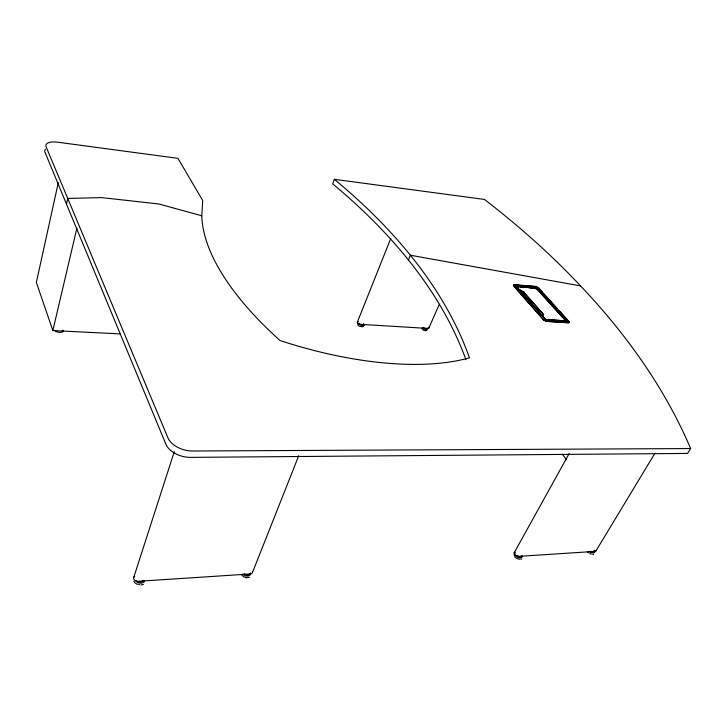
<?xml version="1.0" encoding="UTF-8"?>
<svg xmlns="http://www.w3.org/2000/svg" width="727" height="727" viewBox="0 0 727 727"><rect width="100%" height="100%" fill="white"/><g stroke="black" fill="none" stroke-linecap="round" stroke-linejoin="round"><path stroke-width="1.09" d="M465.934 359.729A1153.058 536.163 0.7 0 0 332.702 183.867L334.338 179.305A1159.656 534.918 0.9 0 1 469.469 357.811A232.794 98.563 19.9 0 1 279.995 340.518A324.66 134.749 24.7 0 1 201.77 215.765L202.724 200.525L177.933 158.332L57.606 142.192A14.94 5.97 14.7 0 0 46.155 146.89L168.001 437.99A20.047 11.941 17 0 0 192.501 451.004L690.65 448.559L687.615 453.43L190.383 457.374A19.974 11.995 16.9 0 1 165.974 444.388L45.019 152.27A14.903 6.007 14.6 0 1 45.565 149.18M542.624 316.018L542.815 316.072M542.869 313.719L523.622 292.263L519.796 289.909L523.676 292.136L542.869 313.719L543.151 314.891L543.233 314.291M250.452 572.967L250.315 574.921L247.616 576.175L243.999 575.321M536.117 289.037L536.344 288.192M144.473 581.2L144.6 580.509M143.628 580.446L141.074 582.054L138.012 581.373M545.114 319.18L515.87 285.92L545.95 319.853L545.659 320.28L545.786 319.426L565.969 320.834L566.006 321.37L565.851 320.907M58.333 182.468L36.35 282.43L52.844 330.567L120.237 333.893M66.475 204.069L67.738 198.471L101.535 197.59L158.85 203.978L201.77 215.765M52.844 330.567L76.853 228.278M54.707 330.258L56.315 331.685L59.85 332.521L62.686 331.803L63.013 330.531M133.723 577.474L174.262 451.731M252.469 572.522L298.733 455.711M357.339 322.17L390.744 238.501M408.401 259.975L410.373 255.222L580.564 285.902A1338.561 701.146 0.9 0 1 690.65 448.559M428.839 328.113L439.272 304.368M513.544 285.893L513.616 285.72A2.917 1.163 24.6 0 1 514.752 284.657L535.345 286.474A2.69 1.054 25 0 1 538.543 287.901L568.996 321.634A2.808 1.127 26 0 1 568.123 322.833L547.077 321.389A3.044 1.245 25.6 0 1 543.569 319.862L513.544 285.893A2.917 1.163 24.6 0 1 514.671 284.83L514.752 284.657M516.106 286.911L516.334 286.356L536.299 288.137L566.06 321.08L536.135 288.237M516.506 286.411L518.451 286.792M522.259 285.493L535.345 286.474M536.481 287.728L566.896 321.488L536.481 287.728L515.87 285.92M536.235 289.046L536.372 288.519M542.278 292.263L538.543 287.901M543.569 319.862L513.616 285.72M549.421 320.271L545.823 319.962L545.786 319.426M547.077 321.389L568.205 322.67A2.808 1.127 25.9 0 0 569.087 321.461M542.633 315.863L543.214 314.755M514.18 552.82L569.123 453.63M595.886 551.03L655.1 453.012M522.313 556.955L520.55 558.018L517.56 557.291L515.725 555.719M514.634 552.983L515.207 552.647M520.932 559.372L521.777 558.954M249.552 574.057L247.434 575.039L244.108 573.885M144.337 581.891L141.229 583.245L137.33 582.382L135.558 580.437M249.506 577.238L245.953 577.874M143.428 584.335L140.865 585.081M426.858 330.367L425.477 330.758L423.341 330.14L421.615 328.286M362.519 326.777L359.511 326.359L357.875 325.06L357.811 323.851M364.082 325.36L362.4 325.814L358.602 324.06M592.714 554.646L593.523 554.492M545.713 319.553L565.897 320.961M545.741 319.871L566.978 321.316M551.402 320.407L559.254 320.961M561.362 321.098L566.896 321.488M520.65 291.273L524.04 291.563M516.179 286.52L536.381 288.383M520.65 286.983L526.148 287.465M529.447 287.756L534.945 288.237M514.671 284.83L520.087 285.302M515.788 286.093L535.308 287.792M334.338 179.305L484.455 199.443A1327.275 691.059 1.1 0 1 580.564 285.902M137.885 584.081L139.657 584.472M245.717 577.274L243.509 576.756L241.309 574.521M519.56 559.227L516.833 558.554L514.589 556.646M589.624 553.692L591.342 554.128M590.433 552.465L593.241 553.183L594.777 552.193L594.295 550.612M423.832 328.949L426.176 329.631L427.685 329.204L427.531 328.24M137.085 584.308L134.922 582.809M519.732 290.037L519.442 289.864M422.741 327.314L425.995 328.94L427.14 328.359M422.487 327.913L423.387 328.604M590.269 551.293L592.968 552.256L594.168 551.475L593.923 550.648M589.206 551.457L589.815 551.966M587.407 551.857L588.516 552.774M516.97 555.655L520.287 557.046L521.577 555.773M242.791 574.094L243.4 574.703M543.805 293.944L556.782 308.212M559.072 310.729L568.996 321.634M516.07 286.111L546.15 320.044M562.244 454.193L566.46 459.546M133.913 581.155L134.459 582.173M522.068 555.846L522.195 556.4M514.752 553.529L514.989 554.646M514.162 554.619L514.38 555.628M364.009 324.36L364.054 325.024M363.482 323.706L363.555 324.751L362.237 325.105L360.301 324.569L358.874 323.188M363.246 325.96L363.282 326.568M428.694 327.195A2.326 1.054 23.5 0 1 427.767 328.422L360.547 324.351A2.408 1.136 21.9 0 1 357.675 323.024A2.408 1.136 21.9 0 1 358.166 321.607M596.113 550.23A2.981 1.572 31.7 0 1 594.995 551.384L518.369 556.4A3.081 1.745 30.4 0 1 514.725 554.674A3.081 1.745 30.4 0 1 514.861 552.193M134.677 576.411A3.69 2.608 14.6 0 0 134.059 579.537A3.69 2.608 14.6 0 0 138.148 581.309L250.288 573.957A3.471 2.363 21.1 0 0 252.514 571.885M547.158 321.216A3.044 1.245 25.6 0 1 543.651 319.689M535.263 286.638A2.69 1.054 25 0 1 535.79 286.729M536.362 286.883A2.69 1.054 25 0 1 538.462 288.074M62.413 330.194A2.326 1.79 47.7 0 1 62.686 331.803"/></g></svg>
